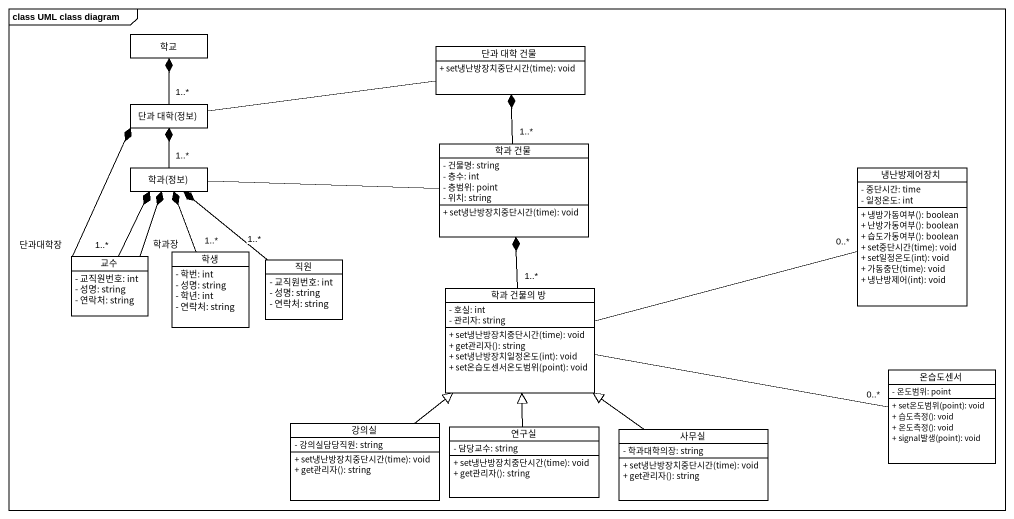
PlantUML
@startuml
mainframe class UML class diagram
hide circle
hide empty members
skinparam classAttributeIconSize 0
class 학교
class "단과 대학 건물" as 단과_대학_건물 {
  + set냉난방장치중단시간(time): void
}
class "단과 대학(정보)" as 단과_대학_정보
class "학과 건물" as 학과_건물 {
  - 건물명: string
  - 층수: int
  - 층범위: point
  - 위치: string
  + set냉난방장치중단시간(time): void
}
class "학과(정보)" as 학과_정보
class 냉난방제어장치 {
  - 중단시간: time
  - 일정온도: int
  + 냉방가동여부(): boolean
  + 난방가동여부(): boolean
  + 습도가동여부(): boolean
  + set중단시간(time): void
  + set일정온도(int): void
  + 가동중단(time): void
  + 냉난방제어(int): void
}
class 교수 {
  - 교직원번호: int
  - 성명: string
  - 연락처: string
}
class 학생 {
  - 학번: int
  - 성명: string
  - 학년: int
  - 연락처: string
}
class 직원 {
  - 교직원번호: int
  - 성명: string
  - 연락처: string
}
class "학과 건물의 방" as 학과_건물의_방 {
  - 호실: int
  - 관리자: string
  + set냉난방장치중단시간(time): void
  + get관리자(): string
  + set냉난방장치일정온도(int): void
  + set온습도센서온도범위(point): void
}
class 온습도센서 {
  - 온도범위: point
  + set온도범위(point): void
  + 습도측정(): void
  + 온도측정(): void
  + signal발생(point): void
}
class 강의실 {
  - 강의실담당직원: string
  + set냉난방장치중단시간(time): void
  + get관리자(): string
}
class 연구실 {
  - 담당교수: string
  + set냉난방장치중단시간(time): void
  + get관리자(): string
}
class 사무실 {
  - 학과대학의장: string
  + set냉난방장치중단시간(time): void
  + get관리자(): string
}
단과_대학_정보 "1..*" -up-* 학교
단과_대학_정보 -right- 단과_대학_건물
학과_건물 "1..*" -up-* 단과_대학_건물
학과_정보 "1..*" -up-* 단과_대학_정보
학과_정보 -right- 학과_건물
교수 "단과대학장" -up-* 단과_대학_정보
교수 "1..*" -up-* 학과_정보
교수 "학과장" -up-* 학과_정보
학생 "1..*" -up-* 학과_정보
직원 "1..*" -up-* 학과_정보
학과_건물의_방 "1..*" -up-* 학과_건물
학과_건물의_방 -right- "0..*" 냉난방제어장치
학과_건물의_방 -right- "0..*" 온습도센서
강의실 -up-|> 학과_건물의_방
연구실 -up-|> 학과_건물의_방
사무실 -up-|> 학과_건물의_방
@enduml
